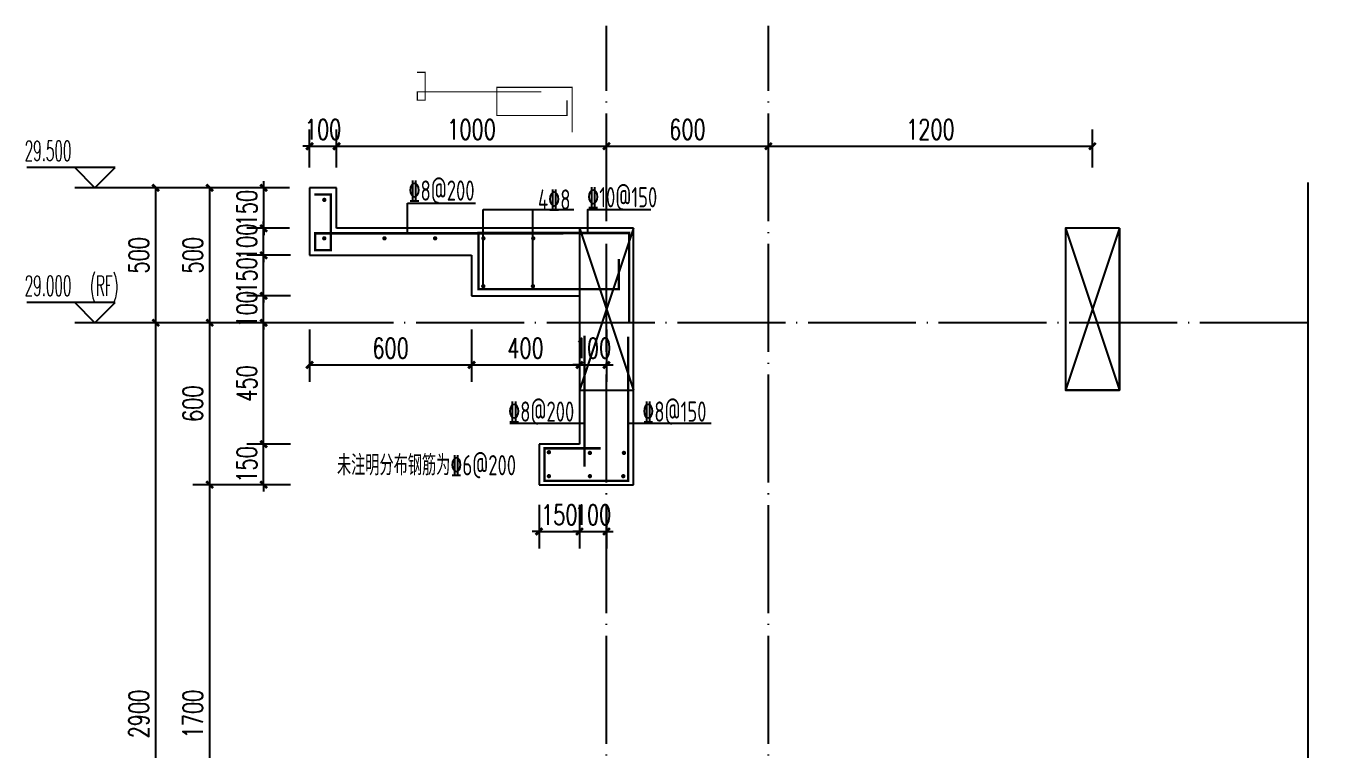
# Model space of a CAD drawing. Extents: x 393367 to 3005760, y 4998 to 826018.
# Drawn here: x 2814444 to 2819246, y 459459 to 462143 of the extents above; entities that cross this region are included whole.
import ezdxf

# ---------------------------------------------------------------- set-up
doc = ezdxf.new("R2010")
doc.units = 0
doc.header["$LTSCALE"] = 1000
doc.linetypes.add('DOTE', pattern=[2.42, 2, -0.2, 0.02, -0.2])
doc.layers.get('0').update_dxf_attribs({"linetype": 'CONTINUOUS'})
doc.layers.get('Defpoints').update_dxf_attribs({"linetype": 'CONTINUOUS'})
for name, color, linetype in [('DIM_ELEV', 3, 'CONTINUOUS'), ('DIM_SYMB', 3, 'CONTINUOUS'), ('DOTE', 8, 'DOTE'), ('PUB_DIM', 3, 'CONTINUOUS'), ('PUB_TEXT', 7, 'CONTINUOUS'), ('S-大样-砼线', 7, 'CONTINUOUS'), ('S-引出线', 40, 'CONTINUOUS'), ('TEXT', 7, 'CONTINUOUS'), ('WALL', 130, 'CONTINUOUS')]:
    doc.layers.add(name, color=color, linetype=linetype)
doc.layers.add('REIN', color=1, linetype='CONTINUOUS', lineweight=18)
doc.styles.add('_TCH_DIM', font='simplex.shx', dxfattribs={"width": 0.65, "bigfont": 'gbcbig.shx'})
doc.styles.add('_TCH_DIM_T3', font='SIMPLEX', dxfattribs={"width": 0.705882, "bigfont": 'GBCBIG'})
doc.styles.add('TSSD_Rein', font='Tssdeng.shx', dxfattribs={"width": 0.7, "bigfont": 'hztxt.shx'})
doc.dimstyles.new('_TCH_ARCH&&25', dxfattribs={"dimtxt": 74.375, "dimasz": 25, "dimexe": 62.5, "dimexo": 75, "dimgap": 25, "dimtad": 1, "dimdec": 0, "dimzin": 0, "dimdsep": 46, "dimtxsty": '_TCH_DIM_T3', "dimblk": 'ARCHTICK', "dimcen": 0.09, "dimclrt": 7, "dimazin": 2, "dimtfac": 1, "dimtdec": 0, "dimtix": 1, "dimtmove": 2, "dimatfit": 3, "dimfxl": 1, "dimtolj": 1, "dimtzin": 0, "dimarcsym": 0})

# ---------------------------------------------------------------- blocks, each defined once
blk = doc.blocks.new('A$C5C8026AD')
at = {"layer": 'DIM_ELEV'}
for p, q in [((-150, 9275), (-478, 9275)), ((-225, 9200), (-300, 9275)), ((-225, 9200), (-150, 9275)), ((200, 9200), (-300, 9200)), ((-150, 8775), (-478, 8775)), ((-225, 8700), (-300, 8775)), ((-225, 8700), (-150, 8775)), ((200, 8700), (-300, 8700))]:
    blk.add_line(p, q, dxfattribs=at)
at = {"layer": 'PUB_TEXT', "style": '_TCH_DIM', "width": 0.494118}
for s, p in [('29.500', (-485.5, 9300)), ('(RF)', (-243.7, 8800)), ('29.000', (-485.5, 8800))]:
    blk.add_text(s, height=74.38, dxfattribs=at).set_placement(p)
blk = doc.blocks.new('_ArchTick')
at = {"color": 0, "linetype": 'ByBlock', "const_width": 0.4}
blk.add_lwpolyline([(-0.5, -0.5), (0.5, 0.5)], dxfattribs=at)
blk = doc.blocks.new('*D1111')
at = {"layer": 'Defpoints', "color": 0, "transparency": 16777216}
for p in [(2816345.1, 460442.7), (2816495.1, 460442.7), (2816495.1, 460269)]:
    blk.add_point(p, dxfattribs=at)
at = {"layer": 'PUB_DIM', "color": 0, "lineweight": -2, "transparency": 16777216}
for p, q in [((2816345.1, 460367.7), (2816345.1, 460206.5)), ((2816495.1, 460367.7), (2816495.1, 460206.5)), ((2816345.1, 460269), (2816320.1, 460269)), ((2816345.1, 460269), (2816495.1, 460269)), ((2816495.1, 460269), (2816520.1, 460269))]:
    blk.add_line(p, q, dxfattribs=at)
at = {"layer": 'PUB_DIM', "color": 0, "lineweight": -2, "transparency": 16777216, "xscale": 25, "yscale": 25, "zscale": 25}
blk.add_blockref('_ArchTick', (2816345.1, 460269), dxfattribs=at)
at = {"layer": 'PUB_DIM', "color": 0, "lineweight": -2, "transparency": 16777216, "xscale": 25, "yscale": 25, "zscale": 25, "rotation": 180}
blk.add_blockref('_ArchTick', (2816495.1, 460269), dxfattribs=at)
at = {"layer": 'PUB_DIM', "color": 7, "transparency": 16777216, "insert": (2816420.1, 460331.2), "char_height": 74.38, "attachment_point": 5, "style": '_TCH_DIM_T3'}
blk.add_mtext('\\A1;150', dxfattribs=at)
blk = doc.blocks.new('*D1112')
at = {"layer": 'Defpoints', "color": 0, "transparency": 16777216}
for p in [(2816495.1, 460442.7), (2816595.1, 460442.7), (2816595.1, 460269)]:
    blk.add_point(p, dxfattribs=at)
at = {"layer": 'PUB_DIM', "color": 0, "lineweight": -2, "transparency": 16777216}
for p, q in [((2816495.1, 460367.7), (2816495.1, 460206.5)), ((2816595.1, 460367.7), (2816595.1, 460206.5)), ((2816495.1, 460269), (2816470.1, 460269)), ((2816495.1, 460269), (2816595.1, 460269)), ((2816595.1, 460269), (2816620.1, 460269))]:
    blk.add_line(p, q, dxfattribs=at)
at = {"layer": 'PUB_DIM', "color": 0, "lineweight": -2, "transparency": 16777216, "xscale": 25, "yscale": 25, "zscale": 25}
blk.add_blockref('_ArchTick', (2816495.1, 460269), dxfattribs=at)
at = {"layer": 'PUB_DIM', "color": 0, "lineweight": -2, "transparency": 16777216, "xscale": 25, "yscale": 25, "zscale": 25, "rotation": 180}
blk.add_blockref('_ArchTick', (2816595.1, 460269), dxfattribs=at)
at = {"layer": 'PUB_DIM', "color": 7, "transparency": 16777216, "insert": (2816545.1, 460331.2), "char_height": 74.38, "attachment_point": 5, "style": '_TCH_DIM_T3'}
blk.add_mtext('\\A1;100', dxfattribs=at)
blk = doc.blocks.new('*D1113')
at = {"layer": 'Defpoints', "color": 0, "transparency": 16777216}
for p in [(2815595.1, 461696.9), (2815495.1, 461542.7), (2815595.1, 461542.7)]:
    blk.add_point(p, dxfattribs=at)
at = {"layer": 'PUB_DIM', "color": 0, "lineweight": -2, "transparency": 16777216}
for p, q in [((2815495.1, 461617.7), (2815495.1, 461759.4)), ((2815595.1, 461617.7), (2815595.1, 461759.4)), ((2815495.1, 461696.9), (2815470.1, 461696.9)), ((2815495.1, 461696.9), (2815595.1, 461696.9)), ((2815595.1, 461696.9), (2815620.1, 461696.9))]:
    blk.add_line(p, q, dxfattribs=at)
at = {"layer": 'PUB_DIM', "color": 0, "lineweight": -2, "transparency": 16777216, "xscale": 25, "yscale": 25, "zscale": 25}
blk.add_blockref('_ArchTick', (2815495.1, 461696.9), dxfattribs=at)
at = {"layer": 'PUB_DIM', "color": 0, "lineweight": -2, "transparency": 16777216, "xscale": 25, "yscale": 25, "zscale": 25, "rotation": 180}
blk.add_blockref('_ArchTick', (2815595.1, 461696.9), dxfattribs=at)
at = {"layer": 'PUB_DIM', "color": 7, "transparency": 16777216, "insert": (2815545.1, 461759.1), "char_height": 74.38, "attachment_point": 5, "style": '_TCH_DIM_T3'}
blk.add_mtext('\\A1;100', dxfattribs=at)
blk = doc.blocks.new('*D1114')
at = {"layer": 'Defpoints', "color": 0, "transparency": 16777216}
for p in [(2816595.1, 461696.9), (2815595.1, 461542.7), (2816595.1, 461542.7)]:
    blk.add_point(p, dxfattribs=at)
at = {"layer": 'PUB_DIM', "color": 0, "lineweight": -2, "transparency": 16777216}
for p, q in [((2815595.1, 461617.7), (2815595.1, 461759.4)), ((2816595.1, 461617.7), (2816595.1, 461759.4)), ((2815595.1, 461696.9), (2816595.1, 461696.9))]:
    blk.add_line(p, q, dxfattribs=at)
at = {"layer": 'PUB_DIM', "color": 0, "lineweight": -2, "transparency": 16777216, "xscale": 25, "yscale": 25, "zscale": 25, "rotation": 180}
blk.add_blockref('_ArchTick', (2815595.1, 461696.9), dxfattribs=at)
at = {"layer": 'PUB_DIM', "color": 0, "lineweight": -2, "transparency": 16777216, "xscale": 25, "yscale": 25, "zscale": 25}
blk.add_blockref('_ArchTick', (2816595.1, 461696.9), dxfattribs=at)
at = {"layer": 'PUB_DIM', "color": 7, "transparency": 16777216, "insert": (2816095.1, 461759.1), "char_height": 74.38, "attachment_point": 5, "style": '_TCH_DIM_T3'}
blk.add_mtext('\\A1;1000', dxfattribs=at)
blk = doc.blocks.new('*D1115')
at = {"layer": 'Defpoints', "color": 0, "transparency": 16777216}
for p in [(2817195.1, 461696.9), (2816595.1, 461542.7), (2817195.1, 461542.7)]:
    blk.add_point(p, dxfattribs=at)
at = {"layer": 'PUB_DIM', "color": 0, "lineweight": -2, "transparency": 16777216}
for p, q in [((2816595.1, 461617.7), (2816595.1, 461759.4)), ((2817195.1, 461617.7), (2817195.1, 461759.4)), ((2816595.1, 461696.9), (2817195.1, 461696.9))]:
    blk.add_line(p, q, dxfattribs=at)
at = {"layer": 'PUB_DIM', "color": 0, "lineweight": -2, "transparency": 16777216, "xscale": 25, "yscale": 25, "zscale": 25, "rotation": 180}
blk.add_blockref('_ArchTick', (2816595.1, 461696.9), dxfattribs=at)
at = {"layer": 'PUB_DIM', "color": 0, "lineweight": -2, "transparency": 16777216, "xscale": 25, "yscale": 25, "zscale": 25}
blk.add_blockref('_ArchTick', (2817195.1, 461696.9), dxfattribs=at)
at = {"layer": 'PUB_DIM', "color": 7, "transparency": 16777216, "insert": (2816895.1, 461759.1), "char_height": 74.38, "attachment_point": 5, "style": '_TCH_DIM_T3'}
blk.add_mtext('\\A1;600', dxfattribs=at)
blk = doc.blocks.new('*D1116')
at = {"layer": 'Defpoints', "color": 0, "transparency": 16777216}
for p in [(2818395.1, 461696.9), (2817195.1, 461542.7), (2818395.1, 461542.7)]:
    blk.add_point(p, dxfattribs=at)
at = {"layer": 'PUB_DIM', "color": 0, "lineweight": -2, "transparency": 16777216}
for p, q in [((2817195.1, 461617.7), (2817195.1, 461759.4)), ((2818395.1, 461617.7), (2818395.1, 461759.4)), ((2817195.1, 461696.9), (2818395.1, 461696.9))]:
    blk.add_line(p, q, dxfattribs=at)
at = {"layer": 'PUB_DIM', "color": 0, "lineweight": -2, "transparency": 16777216, "xscale": 25, "yscale": 25, "zscale": 25, "rotation": 180}
blk.add_blockref('_ArchTick', (2817195.1, 461696.9), dxfattribs=at)
at = {"layer": 'PUB_DIM', "color": 0, "lineweight": -2, "transparency": 16777216, "xscale": 25, "yscale": 25, "zscale": 25}
blk.add_blockref('_ArchTick', (2818395.1, 461696.9), dxfattribs=at)
at = {"layer": 'PUB_DIM', "color": 7, "transparency": 16777216, "insert": (2817795.1, 461759.1), "char_height": 74.38, "attachment_point": 5, "style": '_TCH_DIM_T3'}
blk.add_mtext('\\A1;1200', dxfattribs=at)
blk = doc.blocks.new('*D1117')
at = {"layer": 'Defpoints', "color": 0, "transparency": 16777216}
for p in [(2815495.1, 461092.7), (2816095.1, 461092.7), (2816095.1, 460886.3)]:
    blk.add_point(p, dxfattribs=at)
at = {"layer": 'PUB_DIM', "color": 0, "lineweight": -2, "transparency": 16777216}
for p, q in [((2815495.1, 461017.7), (2815495.1, 460823.8)), ((2816095.1, 461017.7), (2816095.1, 460823.8)), ((2815495.1, 460886.3), (2816095.1, 460886.3))]:
    blk.add_line(p, q, dxfattribs=at)
at = {"layer": 'PUB_DIM', "color": 0, "lineweight": -2, "transparency": 16777216, "xscale": 25, "yscale": 25, "zscale": 25, "rotation": 180}
blk.add_blockref('_ArchTick', (2815495.1, 460886.3), dxfattribs=at)
at = {"layer": 'PUB_DIM', "color": 0, "lineweight": -2, "transparency": 16777216, "xscale": 25, "yscale": 25, "zscale": 25}
blk.add_blockref('_ArchTick', (2816095.1, 460886.3), dxfattribs=at)
at = {"layer": 'PUB_DIM', "color": 7, "transparency": 16777216, "insert": (2815795.1, 460948.4), "char_height": 74.38, "attachment_point": 5, "style": '_TCH_DIM_T3'}
blk.add_mtext('\\A1;600', dxfattribs=at)
blk = doc.blocks.new('*D1118')
at = {"layer": 'Defpoints', "color": 0, "transparency": 16777216}
for p in [(2816095.1, 461092.7), (2816495.1, 461092.7), (2816495.1, 460886.3)]:
    blk.add_point(p, dxfattribs=at)
at = {"layer": 'PUB_DIM', "color": 0, "lineweight": -2, "transparency": 16777216}
for p, q in [((2816095.1, 461017.7), (2816095.1, 460823.8)), ((2816495.1, 461017.7), (2816495.1, 460823.8)), ((2816095.1, 460886.3), (2816495.1, 460886.3))]:
    blk.add_line(p, q, dxfattribs=at)
at = {"layer": 'PUB_DIM', "color": 0, "lineweight": -2, "transparency": 16777216, "xscale": 25, "yscale": 25, "zscale": 25, "rotation": 180}
blk.add_blockref('_ArchTick', (2816095.1, 460886.3), dxfattribs=at)
at = {"layer": 'PUB_DIM', "color": 0, "lineweight": -2, "transparency": 16777216, "xscale": 25, "yscale": 25, "zscale": 25}
blk.add_blockref('_ArchTick', (2816495.1, 460886.3), dxfattribs=at)
at = {"layer": 'PUB_DIM', "color": 7, "transparency": 16777216, "insert": (2816295.1, 460948.4), "char_height": 74.38, "attachment_point": 5, "style": '_TCH_DIM_T3'}
blk.add_mtext('\\A1;400', dxfattribs=at)
blk = doc.blocks.new('*D1119')
at = {"layer": 'Defpoints', "color": 0, "transparency": 16777216}
for p in [(2816495.1, 461092.7), (2816595.1, 461092.7), (2816595.1, 460886.3)]:
    blk.add_point(p, dxfattribs=at)
at = {"layer": 'PUB_DIM', "color": 0, "lineweight": -2, "transparency": 16777216}
for p, q in [((2816495.1, 461017.7), (2816495.1, 460823.8)), ((2816595.1, 461017.7), (2816595.1, 460823.8)), ((2816495.1, 460886.3), (2816470.1, 460886.3)), ((2816495.1, 460886.3), (2816595.1, 460886.3)), ((2816595.1, 460886.3), (2816620.1, 460886.3))]:
    blk.add_line(p, q, dxfattribs=at)
at = {"layer": 'PUB_DIM', "color": 0, "lineweight": -2, "transparency": 16777216, "xscale": 25, "yscale": 25, "zscale": 25}
blk.add_blockref('_ArchTick', (2816495.1, 460886.3), dxfattribs=at)
at = {"layer": 'PUB_DIM', "color": 0, "lineweight": -2, "transparency": 16777216, "xscale": 25, "yscale": 25, "zscale": 25, "rotation": 180}
blk.add_blockref('_ArchTick', (2816595.1, 460886.3), dxfattribs=at)
at = {"layer": 'PUB_DIM', "color": 7, "transparency": 16777216, "insert": (2816545.1, 460948.4), "char_height": 74.38, "attachment_point": 5, "style": '_TCH_DIM_T3'}
blk.add_mtext('\\A1;100', dxfattribs=at)
blk = doc.blocks.new('*D1324')
at = {"layer": 'Defpoints', "color": 0, "transparency": 16777216}
for p in [(2815325.1, 461542.7), (2815495.1, 461542.7), (2815495.1, 461392.7)]:
    blk.add_point(p, dxfattribs=at)
at = {"layer": 'PUB_DIM', "color": 0, "lineweight": -2, "transparency": 16777216}
for p, q in [((2815325.1, 461542.7), (2815325.1, 461567.7)), ((2815420.1, 461542.7), (2815262.6, 461542.7)), ((2815325.1, 461392.7), (2815325.1, 461542.7)), ((2815420.1, 461392.7), (2815262.6, 461392.7)), ((2815325.1, 461392.7), (2815325.1, 461367.7))]:
    blk.add_line(p, q, dxfattribs=at)
at = {"layer": 'PUB_DIM', "color": 0, "lineweight": -2, "transparency": 16777216, "xscale": 25, "yscale": 25, "zscale": 25}
for p, rotation in [((2815325.1, 461542.7), 270), ((2815325.1, 461392.7), 90)]:
    blk.add_blockref('_ArchTick', p, dxfattribs=dict(at, rotation=rotation))
at = {"layer": 'PUB_DIM', "color": 7, "transparency": 16777216, "insert": (2815262.9, 461467.7), "char_height": 74.38, "attachment_point": 5, "rotation": 90, "style": '_TCH_DIM_T3'}
blk.add_mtext('\\A1;150', dxfattribs=at)
blk = doc.blocks.new('*D1325')
at = {"layer": 'Defpoints', "color": 0, "transparency": 16777216}
for p in [(2815324.9, 461292.7), (2815499.5, 461292.7), (2815499.5, 461142.7)]:
    blk.add_point(p, dxfattribs=at)
at = {"layer": 'PUB_DIM', "color": 0, "lineweight": -2, "transparency": 16777216}
for p, q in [((2815424.5, 461292.7), (2815262.4, 461292.7)), ((2815324.9, 461292.7), (2815324.9, 461317.7)), ((2815324.9, 461142.7), (2815324.9, 461292.7)), ((2815424.5, 461142.7), (2815262.4, 461142.7)), ((2815324.9, 461142.7), (2815324.9, 461117.7))]:
    blk.add_line(p, q, dxfattribs=at)
at = {"layer": 'PUB_DIM', "color": 0, "lineweight": -2, "transparency": 16777216, "xscale": 25, "yscale": 25, "zscale": 25}
for p, rotation in [((2815324.9, 461292.7), 270), ((2815324.9, 461142.7), 90)]:
    blk.add_blockref('_ArchTick', p, dxfattribs=dict(at, rotation=rotation))
at = {"layer": 'PUB_DIM', "color": 7, "transparency": 16777216, "insert": (2815262.7, 461217.7), "char_height": 74.38, "attachment_point": 5, "rotation": 90, "style": '_TCH_DIM_T3'}
blk.add_mtext('\\A1;150', dxfattribs=at)
blk = doc.blocks.new('*D1326')
at = {"layer": 'Defpoints', "color": 0, "transparency": 16777216}
for p in [(2815324.9, 461142.7), (2815499.5, 461142.7), (2815499.5, 461042.7)]:
    blk.add_point(p, dxfattribs=at)
at = {"layer": 'PUB_DIM', "color": 0, "lineweight": -2, "transparency": 16777216}
for p, q in [((2815424.5, 461142.7), (2815262.4, 461142.7)), ((2815324.9, 461142.7), (2815324.9, 461167.7)), ((2815324.9, 461042.7), (2815324.9, 461142.7)), ((2815424.5, 461042.7), (2815262.4, 461042.7)), ((2815324.9, 461042.7), (2815324.9, 461017.7))]:
    blk.add_line(p, q, dxfattribs=at)
at = {"layer": 'PUB_DIM', "color": 0, "lineweight": -2, "transparency": 16777216, "xscale": 25, "yscale": 25, "zscale": 25}
for p, rotation in [((2815324.9, 461142.7), 270), ((2815324.9, 461042.7), 90)]:
    blk.add_blockref('_ArchTick', p, dxfattribs=dict(at, rotation=rotation))
at = {"layer": 'PUB_DIM', "color": 7, "transparency": 16777216, "insert": (2815262.7, 461092.7), "char_height": 74.38, "attachment_point": 5, "rotation": 90, "style": '_TCH_DIM_T3'}
blk.add_mtext('\\A1;100', dxfattribs=at)
blk = doc.blocks.new('*D1327')
at = {"layer": 'Defpoints', "color": 0, "transparency": 16777216}
for p in [(2815324.9, 461042.7), (2815499.5, 461042.7), (2815499.5, 460592.7)]:
    blk.add_point(p, dxfattribs=at)
at = {"layer": 'PUB_DIM', "color": 0, "lineweight": -2, "transparency": 16777216}
for p, q in [((2815424.5, 461042.7), (2815262.4, 461042.7)), ((2815324.9, 460592.7), (2815324.9, 461042.7)), ((2815424.5, 460592.7), (2815262.4, 460592.7))]:
    blk.add_line(p, q, dxfattribs=at)
at = {"layer": 'PUB_DIM', "color": 0, "lineweight": -2, "transparency": 16777216, "xscale": 25, "yscale": 25, "zscale": 25}
for p, rotation in [((2815324.9, 461042.7), 90), ((2815324.9, 460592.7), 270)]:
    blk.add_blockref('_ArchTick', p, dxfattribs=dict(at, rotation=rotation))
at = {"layer": 'PUB_DIM', "color": 7, "transparency": 16777216, "insert": (2815262.7, 460817.7), "char_height": 74.38, "attachment_point": 5, "rotation": 90, "style": '_TCH_DIM_T3'}
blk.add_mtext('\\A1;450', dxfattribs=at)
blk = doc.blocks.new('*D1328')
at = {"layer": 'Defpoints', "color": 0, "transparency": 16777216}
for p in [(2815324.9, 460592.7), (2815499.5, 460592.7), (2815499.5, 460442.7)]:
    blk.add_point(p, dxfattribs=at)
at = {"layer": 'PUB_DIM', "color": 0, "lineweight": -2, "transparency": 16777216}
for p, q in [((2815324.9, 460592.7), (2815324.9, 460617.7)), ((2815424.5, 460592.7), (2815262.4, 460592.7)), ((2815324.9, 460442.7), (2815324.9, 460592.7)), ((2815424.5, 460442.7), (2815262.4, 460442.7)), ((2815324.9, 460442.7), (2815324.9, 460417.7))]:
    blk.add_line(p, q, dxfattribs=at)
at = {"layer": 'PUB_DIM', "color": 0, "lineweight": -2, "transparency": 16777216, "xscale": 25, "yscale": 25, "zscale": 25}
for p, rotation in [((2815324.9, 460592.7), 270), ((2815324.9, 460442.7), 90)]:
    blk.add_blockref('_ArchTick', p, dxfattribs=dict(at, rotation=rotation))
at = {"layer": 'PUB_DIM', "color": 7, "transparency": 16777216, "insert": (2815262.7, 460517.7), "char_height": 74.38, "attachment_point": 5, "rotation": 90, "style": '_TCH_DIM_T3'}
blk.add_mtext('\\A1;150', dxfattribs=at)
blk = doc.blocks.new('*D1369')
at = {"layer": 'Defpoints', "color": 0, "transparency": 16777216}
for p in [(2815124.9, 460442.7), (2815424.9, 460442.7), (2815424.9, 458742.7)]:
    blk.add_point(p, dxfattribs=at)
at = {"layer": 'PUB_DIM', "color": 0, "lineweight": -2, "transparency": 16777216}
for p, q in [((2815349.9, 460442.7), (2815062.4, 460442.7)), ((2815124.9, 458742.7), (2815124.9, 460442.7)), ((2815349.9, 458742.7), (2815062.4, 458742.7))]:
    blk.add_line(p, q, dxfattribs=at)
at = {"layer": 'PUB_DIM', "color": 0, "lineweight": -2, "transparency": 16777216, "xscale": 25, "yscale": 25, "zscale": 25}
for p, rotation in [((2815124.9, 460442.7), 90), ((2815124.9, 458742.7), 270)]:
    blk.add_blockref('_ArchTick', p, dxfattribs=dict(at, rotation=rotation))
at = {"layer": 'PUB_DIM', "color": 7, "transparency": 16777216, "insert": (2815062.7, 459592.7), "char_height": 74.38, "attachment_point": 5, "rotation": 90, "style": '_TCH_DIM_T3'}
blk.add_mtext('\\A1;1700', dxfattribs=at)
blk = doc.blocks.new('*D1370')
at = {"layer": 'Defpoints', "color": 0, "transparency": 16777216}
for p in [(2815124.9, 461042.7), (2815424.9, 461042.7), (2815424.9, 460442.7)]:
    blk.add_point(p, dxfattribs=at)
at = {"layer": 'PUB_DIM', "color": 0, "lineweight": -2, "transparency": 16777216}
for p, q in [((2815349.9, 461042.7), (2815062.4, 461042.7)), ((2815124.9, 460442.7), (2815124.9, 461042.7)), ((2815349.9, 460442.7), (2815062.4, 460442.7))]:
    blk.add_line(p, q, dxfattribs=at)
at = {"layer": 'PUB_DIM', "color": 0, "lineweight": -2, "transparency": 16777216, "xscale": 25, "yscale": 25, "zscale": 25}
for p, rotation in [((2815124.9, 461042.7), 90), ((2815124.9, 460442.7), 270)]:
    blk.add_blockref('_ArchTick', p, dxfattribs=dict(at, rotation=rotation))
at = {"layer": 'PUB_DIM', "color": 7, "transparency": 16777216, "insert": (2815062.7, 460742.7), "char_height": 74.38, "attachment_point": 5, "rotation": 90, "style": '_TCH_DIM_T3'}
blk.add_mtext('\\A1;600', dxfattribs=at)
blk = doc.blocks.new('*D1371')
at = {"layer": 'Defpoints', "color": 0, "transparency": 16777216}
for p in [(2815124.9, 461542.7), (2815424.9, 461542.7), (2815424.9, 461042.7)]:
    blk.add_point(p, dxfattribs=at)
at = {"layer": 'PUB_DIM', "color": 0, "lineweight": -2, "transparency": 16777216}
for p, q in [((2815349.9, 461542.7), (2815062.4, 461542.7)), ((2815124.9, 461042.7), (2815124.9, 461542.7)), ((2815349.9, 461042.7), (2815062.4, 461042.7))]:
    blk.add_line(p, q, dxfattribs=at)
at = {"layer": 'PUB_DIM', "color": 0, "lineweight": -2, "transparency": 16777216, "xscale": 25, "yscale": 25, "zscale": 25}
for p, rotation in [((2815124.9, 461542.7), 90), ((2815124.9, 461042.7), 270)]:
    blk.add_blockref('_ArchTick', p, dxfattribs=dict(at, rotation=rotation))
at = {"layer": 'PUB_DIM', "color": 7, "transparency": 16777216, "insert": (2815062.7, 461292.7), "char_height": 74.38, "attachment_point": 5, "rotation": 90, "style": '_TCH_DIM_T3'}
blk.add_mtext('\\A1;500', dxfattribs=at)
blk = doc.blocks.new('*D1378')
at = {"layer": 'Defpoints', "color": 0, "transparency": 16777216}
for p in [(2814924.9, 461042.7), (2815424.9, 461042.7), (2815424.9, 458142.7)]:
    blk.add_point(p, dxfattribs=at)
at = {"layer": 'PUB_DIM', "color": 0, "lineweight": -2, "transparency": 16777216}
for p, q in [((2815349.9, 461042.7), (2814862.4, 461042.7)), ((2814924.9, 458142.7), (2814924.9, 461042.7)), ((2815349.9, 458142.7), (2814862.4, 458142.7))]:
    blk.add_line(p, q, dxfattribs=at)
at = {"layer": 'PUB_DIM', "color": 0, "lineweight": -2, "transparency": 16777216, "xscale": 25, "yscale": 25, "zscale": 25}
for p, rotation in [((2814924.9, 461042.7), 90), ((2814924.9, 458142.7), 270)]:
    blk.add_blockref('_ArchTick', p, dxfattribs=dict(at, rotation=rotation))
at = {"layer": 'PUB_DIM', "color": 7, "transparency": 16777216, "insert": (2814862.7, 459592.7), "char_height": 74.38, "attachment_point": 5, "rotation": 90, "style": '_TCH_DIM_T3'}
blk.add_mtext('\\A1;2900', dxfattribs=at)
blk = doc.blocks.new('*D1379')
at = {"layer": 'Defpoints', "color": 0, "transparency": 16777216}
for p in [(2814924.9, 461542.7), (2815424.9, 461542.7), (2815424.9, 461042.7)]:
    blk.add_point(p, dxfattribs=at)
at = {"layer": 'PUB_DIM', "color": 0, "lineweight": -2, "transparency": 16777216}
for p, q in [((2815349.9, 461542.7), (2814862.4, 461542.7)), ((2814924.9, 461042.7), (2814924.9, 461542.7)), ((2815349.9, 461042.7), (2814862.4, 461042.7))]:
    blk.add_line(p, q, dxfattribs=at)
at = {"layer": 'PUB_DIM', "color": 0, "lineweight": -2, "transparency": 16777216, "xscale": 25, "yscale": 25, "zscale": 25}
for p, rotation in [((2814924.9, 461542.7), 90), ((2814924.9, 461042.7), 270)]:
    blk.add_blockref('_ArchTick', p, dxfattribs=dict(at, rotation=rotation))
at = {"layer": 'PUB_DIM', "color": 7, "transparency": 16777216, "insert": (2814862.7, 461292.7), "char_height": 74.38, "attachment_point": 5, "rotation": 90, "style": '_TCH_DIM_T3'}
blk.add_mtext('\\A1;500', dxfattribs=at)
blk = doc.blocks.new('*D1836')
at = {"layer": 'Defpoints', "color": 0, "transparency": 16777216}
for p in [(2815324.9, 461392.7), (2815495.1, 461392.7), (2815495.1, 461292.7)]:
    blk.add_point(p, dxfattribs=at)
at = {"layer": 'PUB_DIM', "color": 0, "lineweight": -2, "transparency": 16777216}
for p, q in [((2815420.1, 461392.7), (2815262.4, 461392.7)), ((2815324.9, 461392.7), (2815324.9, 461417.7)), ((2815324.9, 461292.7), (2815324.9, 461392.7)), ((2815420.1, 461292.7), (2815262.4, 461292.7)), ((2815324.9, 461292.7), (2815324.9, 461267.7))]:
    blk.add_line(p, q, dxfattribs=at)
at = {"layer": 'PUB_DIM', "color": 0, "lineweight": -2, "transparency": 16777216, "xscale": 25, "yscale": 25, "zscale": 25}
for p, rotation in [((2815324.9, 461392.7), 270), ((2815324.9, 461292.7), 90)]:
    blk.add_blockref('_ArchTick', p, dxfattribs=dict(at, rotation=rotation))
at = {"layer": 'PUB_DIM', "color": 7, "transparency": 16777216, "insert": (2815262.7, 461342.7), "char_height": 74.38, "attachment_point": 5, "rotation": 90, "style": '_TCH_DIM_T3'}
blk.add_mtext('\\A1;100', dxfattribs=at)
blk = doc.blocks.new('A$C554E5645')
at = {"layer": 'REIN'}
for points in [[(382.1, 1518.4, 4.5, 4.5, 0), (412.4, 1518.4, 4.5, 4.5, 0), (412.4, 1415.2, 4.5, 4.5, 0), (383.2, 1415.2, 4.5, 4.5, 0), (383.2, 1446.3, 4.5, 4.5, 0), (843.2, 1446.3, 4.5, 4.5, 0)], [(2.2, 1065.9, 9, 9, 0), (62.7, 1065.9, 9, 9, 0), (62.7, 859.6, 9, 9, 0), (4.5, 859.6, 9, 9, 0), (4.5, 921.8, 9, 9, 0), (924.4, 921.8, 9, 9, 0)], [(1063.2, 125, 9, 9, 0), (854.1, 125, 9, 9, 0), (854.1, 4.5, 9, 9, 0), (1164.3, 4.5, 9, 9, 0), (1164.3, 539.4, 9, 9, 0)], [(1002.3, 542.3, 9, 9, 0), (1002.3, 57.2, 9, 9, 0)]]:
    blk.add_lwpolyline(points, format="xyseb", dxfattribs=at)
for points, const_width in [([(957.2, 1296.4), (957.2, 1462.6), (678, 1462.6), (678, 1358.4), (938.1, 1358.4), (938.1, 1414.8)], 4.5), ([(1168.1, 590.4), (1168.1, 922.8), (609.8, 922.8), (609.8, 714.5), (1130.1, 714.5), (1130.1, 827.2)], 9)]:
    blk.add_lwpolyline(points, dxfattribs=dict(at, const_width=const_width))
at = {"layer": 'REIN', "const_width": 8}
for points in [[(34.7, 1045.7, 1), (42.7, 1045.7, 1)], [(34.7, 903.2, 1), (42.7, 903.2, 1)], [(257.7, 903.2, 1), (265.7, 903.2, 1)], [(445.1, 903.2, 1), (453.1, 903.2, 1)], [(624.1, 903.2, 1), (632.1, 903.2, 1)], [(808.9, 903.2, 1), (816.9, 903.2, 1)], [(623.7, 725.8, 1), (631.7, 725.8, 1)], [(807.7, 725.8, 1), (815.7, 725.8, 1)], [(866.8, 110.6, 1), (874.8, 110.6, 1)], [(1018.7, 108, 1), (1026.7, 108, 1)], [(1144.8, 108, 1), (1152.8, 108, 1)], [(866.8, 21.8, 1), (874.8, 21.8, 1)], [(1018.7, 21.8, 1), (1026.7, 21.8, 1)], [(1142.4, 21.8, 1), (1150.4, 21.8, 1)]]:
    blk.add_lwpolyline(points, format="xyb", close=True, dxfattribs=at)
at = {"layer": 'S-大样-砼线'}
for p, q in [((984.3, 940.4), (1184.3, 340.3)), ((1184.3, 940.4), (984.3, 340.3))]:
    blk.add_line(p, q, dxfattribs=at)
blk.add_lwpolyline([(1184.3, 940.4), (984.3, 940.4), (984.3, 340.3), (1184.3, 340.3)], close=True, dxfattribs=at)
at = {"layer": 'S-引出线'}
for p, q in [((347.1, 921.8), (347.1, 1033.5)), ((347.1, 1033.5), (598.5, 1033.5)), ((627.7, 725.8), (627.7, 1010.5)), ((627.7, 1010.5), (963.3, 1010.5)), ((811.7, 725.8), (811.7, 1010.5)), ((726.4, 218.4), (1002.3, 218.4)), ((1164.3, 218.4), (1472, 218.4))]:
    blk.add_line(p, q, dxfattribs=at)
blk.add_lwpolyline([(1014.7, 922.8), (1014.7, 1010.6), (1249, 1010.6)], dxfattribs=at)
at = {"layer": 'TEXT', "style": 'TSSD_Rein', "width": 0.7}
for s, p in [('%%1328@200', (350.3, 1042.7)), ('%%13210@150', (1012.5, 1018)), ('4%%1328', (830.4, 1009.4)), ('%%1328@200', (719.6, 223.6)), ('%%1328@150', (1216.5, 223.6)), ('未注明分布钢筋为%%1326@200', (85.6, 25))]:
    blk.add_text(s, height=75, rotation=0, dxfattribs=at).set_placement(p)

msp = doc.modelspace()

# ---------------------------------------------------------------- linework, layer by layer
at = {"layer": 'DIM_SYMB'}
msp.add_lwpolyline([(2819193.6281, 461562.70356), (2819193.6281, 451930.82741), (2819246.1281, 451911.71897), (2819141.1281, 451893.20464), (2819193.6281, 451874.57741), (2819193.6281, 442242.70126)], dxfattribs=at)
at = {"layer": 'DOTE', "linetype": 'DOTE', "ltscale": 0.2}
for p, q in [((2816595.10318, 442542.70126), (2816595.10318, 462142.70355)), ((2817195.10318, 442542.70126), (2817195.10318, 462142.70355)), ((2819193.6281, 461042.70355), (2815424.90902, 461042.70355))]:
    msp.add_line(p, q, dxfattribs=at)
at = {"layer": 'S-大样-砼线'}
for p, q in [((2818295.10317, 461392.71115), (2818495.10317, 460792.70358)), ((2818495.10611, 461392.71115), (2818295.10611, 460792.70358))]:
    msp.add_line(p, q, dxfattribs=at)
msp.add_lwpolyline([(2818495.10317, 461392.71115), (2818295.10317, 461392.71115), (2818295.10317, 460792.70358), (2818495.10317, 460792.70358)], close=True, dxfattribs=at)
at = {"layer": 'WALL'}
for p, q in [((2815595.10318, 461542.70355), (2815495.10318, 461542.70355)), ((2815495.10318, 461542.70355), (2815495.10318, 461292.70355)), ((2815595.10318, 461392.70355), (2815595.10318, 461542.70355)), ((2816695.10318, 461392.70355), (2815595.10318, 461392.70355)), ((2816695.10318, 460442.70355), (2816695.10318, 461392.70355)), ((2818295.10318, 461392.70355), (2818295.10318, 460792.70355)), ((2818495.10318, 461392.70355), (2818295.10318, 461392.70355)), ((2818495.10318, 461392.70355), (2818495.10318, 460792.70355)), ((2815495.10318, 461292.70355), (2816095.10318, 461292.70355)), ((2816095.10318, 461292.70355), (2816095.10318, 461142.70355)), ((2816095.10318, 461142.70355), (2816495.10318, 461142.70355)), ((2816495.10318, 461142.70355), (2816495.10318, 460592.70355)), ((2818495.10318, 460792.70355), (2818295.10318, 460792.70355)), ((2816495.10318, 460592.70355), (2816345.10318, 460592.70355)), ((2816345.10318, 460592.70355), (2816345.10318, 460442.70355)), ((2816345.10318, 460442.70355), (2816695.10318, 460442.70355))]:
    msp.add_line(p, q, dxfattribs=at)

# ---------------------------------------------------------------- block references
msp.add_blockref('A$C5C8026AD', (2814924.90902, 452342.70355))
at = {"layer": 'TEXT'}
msp.add_blockref('A$C554E5645', (2815510.84844, 460452.34979), dxfattribs=at)

# ---------------------------------------------------------------- dimensions: what is measured, and where the dimension line sits
at = {"layer": 'PUB_DIM'}
for p1, p2, distance, picture, middle in [((2815495.10318, 461542.70355), (2815595.10318, 461542.70355), 154.16052, '*D1113', (2815545.10318, 461759.05157)), ((2815595.10318, 461542.70355), (2816595.10318, 461542.70355), 154.16052, '*D1114', (2816095.10318, 461759.05157)), ((2816595.10318, 461542.70355), (2817195.10318, 461542.70355), 154.16052, '*D1115', (2816895.10318, 461759.05157)), ((2817195.10318, 461542.70355), (2818395.10318, 461542.70355), 154.16052, '*D1116', (2817795.10318, 461759.05157)), ((2815495.10318, 461392.70355), (2815495.10318, 461542.70355), 170.04291, '*D1324', (2815262.87277, 461467.70355)), ((2815424.90902, 461042.70355), (2815424.90902, 461542.70355), 500, '*D1379', (2814862.72152, 461292.70355)), ((2815424.90902, 461042.70355), (2815424.90902, 461542.70355), 300, '*D1371', (2815062.72152, 461292.70355)), ((2815499.51979, 461142.70355), (2815499.51979, 461292.70355), 174.61077, '*D1325', (2815262.72152, 461217.70355)), ((2815499.51979, 461042.70355), (2815499.51979, 461142.70355), 174.61077, '*D1326', (2815262.72152, 461092.70355)), ((2815495.10318, 461092.70144), (2816095.10318, 461092.70144), -206.45039, '*D1117', (2815795.10318, 460948.43855)), ((2816095.10318, 461092.70144), (2816495.10318, 461092.70144), -206.45039, '*D1118', (2816295.10318, 460948.43855)), ((2816495.10318, 461092.70144), (2816595.10318, 461092.70144), -206.45039, '*D1119', (2816545.10318, 460948.43855)), ((2815424.90902, 458142.70355), (2815424.90902, 461042.70355), 500, '*D1378', (2814862.72152, 459592.70355)), ((2815424.90902, 460442.70355), (2815424.90902, 461042.70355), 300, '*D1370', (2815062.72152, 460742.70355)), ((2815499.51979, 460592.70355), (2815499.51979, 461042.70355), 174.61077, '*D1327', (2815262.72152, 460817.70355)), ((2815499.51979, 460442.70355), (2815499.51979, 460592.70355), 174.61077, '*D1328', (2815262.72152, 460517.70355)), ((2815424.90902, 458742.70355), (2815424.90902, 460442.70355), 300, '*D1369', (2815062.72152, 459592.70355)), ((2816345.10318, 460442.70355), (2816495.10318, 460442.70355), -173.71069, '*D1111', (2816420.10318, 460331.18036)), ((2816495.10318, 460442.70355), (2816595.10317, 460442.70355), -173.71069, '*D1112', (2816545.10317, 460331.18036))]:
    dim = msp.add_aligned_dim(p1=p1, p2=p2, distance=distance, dimstyle='_TCH_ARCH&&25', dxfattribs=at)
    dim.commit()
    dim.dimension.update_dxf_attribs({"geometry": picture, "text_midpoint": middle})
dim = msp.add_linear_dim(base=(2815324.90902, 461392.70355), p1=(2815495.10318, 461292.70355), p2=(2815495.10318, 461392.70355), angle=90, dimstyle='_TCH_ARCH&&25', dxfattribs=at)
dim.commit()
dim.dimension.update_dxf_attribs({"geometry": '*D1836', "text_midpoint": (2815262.72152, 461342.70355)})

doc.saveas('drawing.dxf')
